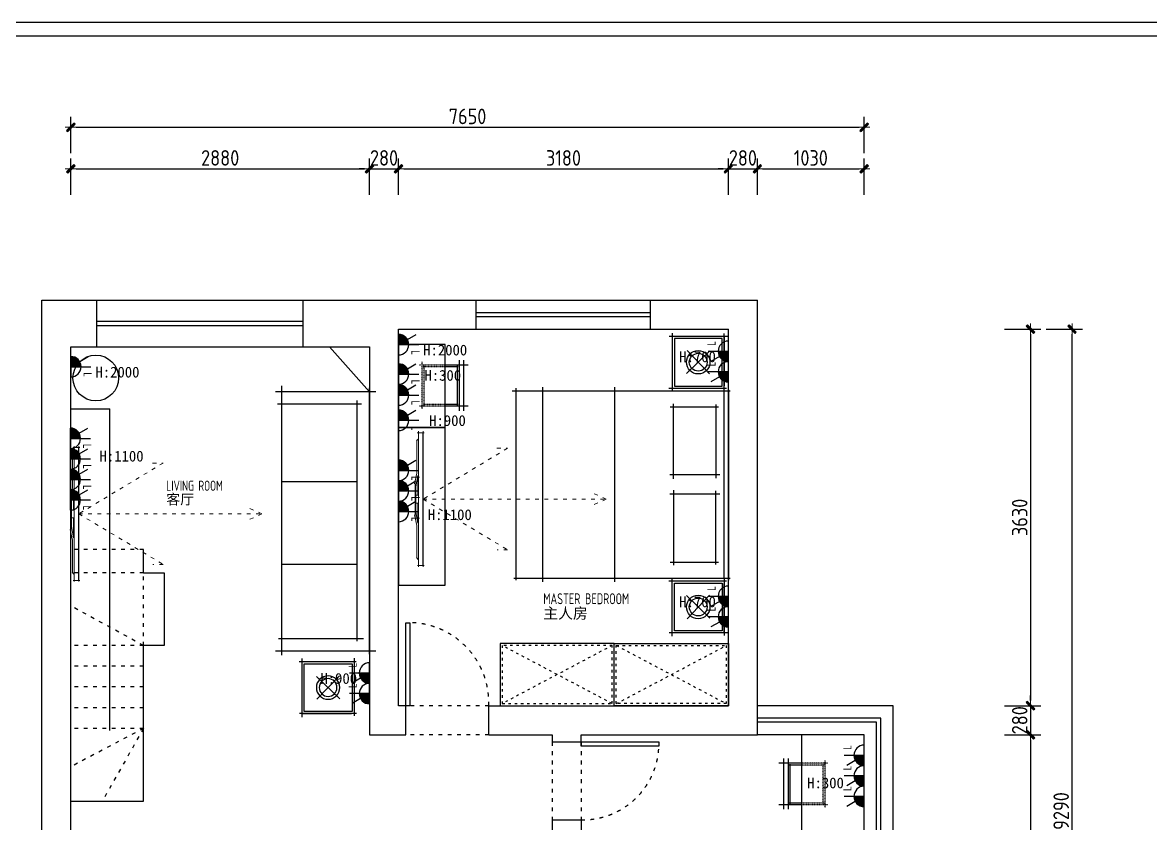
# Model space of a CAD drawing. Header units: millimetres. Extents: x -58733 to 427521, y -235734 to 553534.
# Drawn here: x 326333 to 337208, y -197316 to -189596 of the extents above; entities that cross this region are included whole.
import ezdxf

# ---------------------------------------------------------------- set-up
doc = ezdxf.new("R2010")
doc.units = ezdxf.units.MM
doc.linetypes.add('ACAD_ISO03W100', pattern=[30, 12, -18])
for name, color, linetype in [('00-墙体', 7, 'Continuous'), ('01.墙体', 7, 'Continuous'), ('02-活动家具', 1, 'Continuous'), ('图框', 251, 'Continuous')]:
    doc.layers.add(name, color=color, linetype=linetype)
doc.layers.add('P★10 文字说明', color=32, linetype='Continuous', lineweight=0)
doc.layers.add('墙体', color=7, linetype='Continuous', lineweight=30)
doc.styles.add('CCD_DIM', font='ARCHS.SHX')
doc.styles.add('HZ50', font='', dxfattribs={"width": 0.9, "height": 125})
doc.styles.get("Standard").update_dxf_attribs({"font": 'simsun.ttc'})
doc.styles.add('编号', font='ARCHSTYL.SHX', dxfattribs={"width": 0.8})
doc.styles.get('HZ50').set_extended_font_data('SimSun')
doc.dimstyles.new('海龍1：50', dxfattribs={"dimscale": 50, "dimtxt": 3, "dimasz": 1, "dimexe": 2, "dimexo": 2, "dimgap": 0.6, "dimtad": 1, "dimdec": 0, "dimrnd": 5, "dimdsep": 46, "dimtxsty": 'CCD_DIM', "dimblk": 'WS-cj', "dimcen": 1, "dimclrd": 242, "dimclre": 242, "dimclrt": 2, "dimadec": 0, "dimazin": 2, "dimtfac": 1, "dimtdec": 0, "dimtix": 1, "dimtmove": 2, "dimatfit": 3, "dimldrblk": 'CCD_Leader_Arrow', "dimfxl": 5, "dimfxlon": 1, "dimtolj": 1, "dimarcsym": 0})

# ---------------------------------------------------------------- blocks, each defined once
blk = doc.blocks.new('图框1比60')
at = {"layer": '图框', "color": 121}
blk.add_line((186038, 61389), (161670, 61389), dxfattribs=at)
at = {"layer": '图框', "color": 8}
blk.add_line((161809, 61249), (185898, 61249), dxfattribs=at)
blk = doc.blocks.new('WS-cj')
blk.add_hatch(color=1).paths.add_polyline_path([(0.59, 0.82), (-0.82, -0.59), (-0.59, -0.82), (0.82, 0.59)])
at = {"color": 1, "linetype": 'ByBlock', "lineweight": 0}
for p, q in [((-1.1, 0), (0, 0)), ((0, 0), (1.1, 0))]:
    blk.add_line(p, q, dxfattribs=at)
at = {"color": 1}
blk.add_lwpolyline([(0.59, 0.82), (-0.82, -0.59), (-0.59, -0.82), (0.82, 0.59)], close=True, dxfattribs=at)
blk = doc.blocks.new('*D1319')
at = {"color": 242, "lineweight": -2}
for p, q in [((165755, -191256), (165755, -190906)), ((168635, -191256), (168635, -190906)), ((165805, -191006), (168585, -191006))]:
    blk.add_line(p, q, dxfattribs=at)
at = {"layer": 'Defpoints', "color": 0}
for p in [(168635, -191006), (165755, -191406), (168635, -191406)]:
    blk.add_point(p, dxfattribs=at)
at = {"color": 242, "linetype": 'ByBlock', "lineweight": -2, "xscale": 50, "yscale": 50, "zscale": 50, "rotation": 180}
blk.add_blockref('WS-cj', (165755, -191006), dxfattribs=at)
at = {"color": 242, "linetype": 'ByBlock', "lineweight": -2, "xscale": 50, "yscale": 50, "zscale": 50}
blk.add_blockref('WS-cj', (168635, -191006), dxfattribs=at)
at = {"color": 2, "insert": (167195, -190901), "char_height": 150, "attachment_point": 5, "style": 'CCD_DIM'}
blk.add_mtext('\\A1;2880', dxfattribs=at)
blk = doc.blocks.new('CCD_Leader_Arrow')
at = {"color": 1, "linetype": 'ByBlock'}
blk.add_line((0, 0), (-1, 0), dxfattribs=at)
for points in [[(-0.86, 0.67), (-0.6, 0.85), (-0.24, 0), (0, 0)], [(-0.86, -0.67), (-0.6, -0.85), (-0.24, 0), (0, 0)]]:
    blk.add_solid(points, dxfattribs=at)
blk = doc.blocks.new('*D1320')
at = {"color": 242, "lineweight": -2}
for p, q in [((168635, -191256), (168635, -190906)), ((168915, -191256), (168915, -190906)), ((168585, -191006), (168535, -191006)), ((168635, -191006), (168915, -191006)), ((168965, -191006), (169015, -191006))]:
    blk.add_line(p, q, dxfattribs=at)
at = {"layer": 'Defpoints', "color": 0}
for p in [(168915, -191006), (168635, -191406), (168915, -191406)]:
    blk.add_point(p, dxfattribs=at)
at = {"color": 242, "linetype": 'ByBlock', "lineweight": -2, "xscale": 50, "yscale": 50, "zscale": 50}
blk.add_blockref('WS-cj', (168635, -191006), dxfattribs=at)
at = {"color": 242, "linetype": 'ByBlock', "lineweight": -2, "xscale": 50, "yscale": 50, "zscale": 50, "rotation": 180}
blk.add_blockref('WS-cj', (168915, -191006), dxfattribs=at)
at = {"color": 2, "insert": (168775, -190901), "char_height": 150, "attachment_point": 5, "style": 'CCD_DIM'}
blk.add_mtext('\\A1;280', dxfattribs=at)
blk = doc.blocks.new('*D1321')
at = {"color": 242, "lineweight": -2}
for p, q in [((168915, -191256), (168915, -190906)), ((172095, -191256), (172095, -190906)), ((168965, -191006), (172045, -191006))]:
    blk.add_line(p, q, dxfattribs=at)
at = {"layer": 'Defpoints', "color": 0}
for p in [(172095, -191006), (168915, -191406), (172095, -191406)]:
    blk.add_point(p, dxfattribs=at)
at = {"color": 242, "linetype": 'ByBlock', "lineweight": -2, "xscale": 50, "yscale": 50, "zscale": 50, "rotation": 180}
blk.add_blockref('WS-cj', (168915, -191006), dxfattribs=at)
at = {"color": 242, "linetype": 'ByBlock', "lineweight": -2, "xscale": 50, "yscale": 50, "zscale": 50}
blk.add_blockref('WS-cj', (172095, -191006), dxfattribs=at)
at = {"color": 2, "insert": (170505, -190901), "char_height": 150, "attachment_point": 5, "style": 'CCD_DIM'}
blk.add_mtext('\\A1;3180', dxfattribs=at)
blk = doc.blocks.new('*D1322')
at = {"color": 242, "lineweight": -2}
for p, q in [((172095, -191256), (172095, -190906)), ((172375, -191256), (172375, -190906)), ((172045, -191006), (171995, -191006)), ((172095, -191006), (172375, -191006)), ((172425, -191006), (172475, -191006))]:
    blk.add_line(p, q, dxfattribs=at)
at = {"layer": 'Defpoints', "color": 0}
for p in [(172375, -191006), (172095, -191406), (172375, -191406)]:
    blk.add_point(p, dxfattribs=at)
at = {"color": 242, "linetype": 'ByBlock', "lineweight": -2, "xscale": 50, "yscale": 50, "zscale": 50}
blk.add_blockref('WS-cj', (172095, -191006), dxfattribs=at)
at = {"color": 242, "linetype": 'ByBlock', "lineweight": -2, "xscale": 50, "yscale": 50, "zscale": 50, "rotation": 180}
blk.add_blockref('WS-cj', (172375, -191006), dxfattribs=at)
at = {"color": 2, "insert": (172235, -190901), "char_height": 150, "attachment_point": 5, "style": 'CCD_DIM'}
blk.add_mtext('\\A1;280', dxfattribs=at)
blk = doc.blocks.new('*D1323')
at = {"color": 242, "lineweight": -2}
for p, q in [((172375, -191256), (172375, -190906)), ((173405, -191256), (173405, -190906)), ((172425, -191006), (173355, -191006))]:
    blk.add_line(p, q, dxfattribs=at)
at = {"layer": 'Defpoints', "color": 0}
for p in [(173405, -191006), (172375, -191406), (173405, -191406)]:
    blk.add_point(p, dxfattribs=at)
at = {"color": 242, "linetype": 'ByBlock', "lineweight": -2, "xscale": 50, "yscale": 50, "zscale": 50, "rotation": 180}
blk.add_blockref('WS-cj', (172375, -191006), dxfattribs=at)
at = {"color": 242, "linetype": 'ByBlock', "lineweight": -2, "xscale": 50, "yscale": 50, "zscale": 50}
blk.add_blockref('WS-cj', (173405, -191006), dxfattribs=at)
at = {"color": 2, "insert": (172890, -190901), "char_height": 150, "attachment_point": 5, "style": 'CCD_DIM'}
blk.add_mtext('\\A1;1030', dxfattribs=at)
blk = doc.blocks.new('*D1324')
at = {"color": 242, "lineweight": -2}
for p, q in [((165755, -190856), (165755, -190506)), ((173405, -190856), (173405, -190506)), ((165805, -190606), (173355, -190606))]:
    blk.add_line(p, q, dxfattribs=at)
at = {"layer": 'Defpoints', "color": 0}
for p in [(173405, -190606), (165755, -191406), (173405, -191406)]:
    blk.add_point(p, dxfattribs=at)
at = {"color": 242, "linetype": 'ByBlock', "lineweight": -2, "xscale": 50, "yscale": 50, "zscale": 50, "rotation": 180}
blk.add_blockref('WS-cj', (165755, -190606), dxfattribs=at)
at = {"color": 242, "linetype": 'ByBlock', "lineweight": -2, "xscale": 50, "yscale": 50, "zscale": 50}
blk.add_blockref('WS-cj', (173405, -190606), dxfattribs=at)
at = {"color": 2, "insert": (169580, -190501), "char_height": 150, "attachment_point": 5, "style": 'CCD_DIM'}
blk.add_mtext('\\A1;7650', dxfattribs=at)
blk = doc.blocks.new('*D1337')
at = {"color": 242, "lineweight": -2}
for p, q in [((174759, -192551), (175109, -192551)), ((175009, -192601), (175009, -196131)), ((174759, -196181), (175109, -196181))]:
    blk.add_line(p, q, dxfattribs=at)
at = {"layer": 'Defpoints', "color": 0}
for p in [(174609, -192551), (174609, -196181), (175009, -196181)]:
    blk.add_point(p, dxfattribs=at)
at = {"color": 242, "linetype": 'ByBlock', "lineweight": -2, "xscale": 50, "yscale": 50, "zscale": 50}
for p, rotation in [((175009, -192551), 90), ((175009, -196181), 270)]:
    blk.add_blockref('WS-cj', p, dxfattribs=dict(at, rotation=rotation))
at = {"color": 2, "insert": (174904, -194366), "char_height": 150, "attachment_point": 5, "rotation": 90, "style": 'CCD_DIM'}
blk.add_mtext('\\A1;3630', dxfattribs=at)
blk = doc.blocks.new('*D1338')
at = {"color": 242, "lineweight": -2}
for p, q in [((175009, -196131), (175009, -196081)), ((174759, -196181), (175109, -196181)), ((175009, -196181), (175009, -196461)), ((174759, -196461), (175109, -196461)), ((175009, -196511), (175009, -196561))]:
    blk.add_line(p, q, dxfattribs=at)
at = {"layer": 'Defpoints', "color": 0}
for p in [(174609, -196181), (174609, -196461), (175009, -196461)]:
    blk.add_point(p, dxfattribs=at)
at = {"color": 242, "linetype": 'ByBlock', "lineweight": -2, "xscale": 50, "yscale": 50, "zscale": 50}
for p, rotation in [((175009, -196181), 270), ((175009, -196461), 90)]:
    blk.add_blockref('WS-cj', p, dxfattribs=dict(at, rotation=rotation))
at = {"color": 2, "insert": (174904, -196321), "char_height": 150, "attachment_point": 5, "rotation": 90, "style": 'CCD_DIM'}
blk.add_mtext('\\A1;280', dxfattribs=at)
blk = doc.blocks.new('*D1339')
at = {"color": 242, "lineweight": -2}
for p, q in [((174759, -196461), (175109, -196461)), ((175009, -196511), (175009, -200031)), ((174759, -200081), (175109, -200081))]:
    blk.add_line(p, q, dxfattribs=at)
at = {"layer": 'Defpoints', "color": 0}
for p in [(174609, -196461), (174609, -200081), (175009, -200081)]:
    blk.add_point(p, dxfattribs=at)
at = {"color": 242, "linetype": 'ByBlock', "lineweight": -2, "xscale": 50, "yscale": 50, "zscale": 50}
for p, rotation in [((175009, -196461), 90), ((175009, -200081), 270)]:
    blk.add_blockref('WS-cj', p, dxfattribs=dict(at, rotation=rotation))
at = {"color": 2, "insert": (174904, -198271), "char_height": 150, "attachment_point": 5, "rotation": 90, "style": 'CCD_DIM'}
blk.add_mtext('\\A1;3620', dxfattribs=at)
blk = doc.blocks.new('*D1342')
at = {"color": 242, "lineweight": -2}
for p, q in [((175159, -192551), (175509, -192551)), ((175409, -201791), (175409, -192601)), ((175159, -201841), (175509, -201841))]:
    blk.add_line(p, q, dxfattribs=at)
at = {"layer": 'Defpoints', "color": 0}
for p in [(174609, -192551), (175409, -192551), (174609, -201841)]:
    blk.add_point(p, dxfattribs=at)
at = {"color": 242, "linetype": 'ByBlock', "lineweight": -2, "xscale": 50, "yscale": 50, "zscale": 50}
for p, rotation in [((175409, -192551), 90), ((175409, -201841), 270)]:
    blk.add_blockref('WS-cj', p, dxfattribs=dict(at, rotation=rotation))
at = {"color": 2, "insert": (175304, -197196), "char_height": 150, "attachment_point": 5, "rotation": 90, "style": 'CCD_DIM'}
blk.add_mtext('\\A1;9290', dxfattribs=at)
blk = doc.blocks.new('zw$957C')
for p, q in [((31, 2080), (31, 1516)), ((531, 1513), (531, 2068)), ((545, 2086), (2381, 2086)), ((560, 2102), (560, 0)), ((2360, 16), (2360, 2102)), ((2388, 1513), (2388, 2068)), ((2888, 2080), (2888, 1516)), ((553, 2045), (4, 2045)), ((31, 2045), (507, 2045)), ((531, 2045), (54, 2045)), ((2368, 2045), (550, 2045)), ((2366, 2045), (2914, 2045)), ((2388, 2045), (2864, 2045)), ((2888, 2045), (2412, 2045)), ((0, 1545), (552, 1545)), ((2919, 1545), (2367, 1545)), ((531, 36), (2377, 36)), ((545, 36), (2381, 36))]:
    blk.add_line(p, q)
at = {"color": 251}
for p, q in [((511, 2025), (51, 2025)), ((51, 2025), (51, 1565)), ((511, 1565), (511, 2025)), ((686, 1966), (1397, 1966)), ((709, 1526), (709, 1990)), ((1364, 2003), (1364, 1520)), ((2231, 1966), (1520, 1966)), ((1553, 2003), (1553, 1520)), ((2208, 1526), (2208, 1990)), ((2408, 1565), (2408, 2025)), ((2408, 2025), (2868, 2025)), ((2868, 2025), (2868, 1565)), ((393, 1904), (167, 1687)), ((390, 1683), (170, 1907)), ((2526, 1904), (2752, 1687)), ((2529, 1683), (2748, 1907)), ((51, 1565), (511, 1565)), ((1403, 1556), (681, 1556)), ((1514, 1556), (2236, 1556)), ((2868, 1565), (2408, 1565)), ((521, 987), (2398, 987)), ((521, 292), (2398, 292))]:
    blk.add_line(p, q, dxfattribs=at)
for centre, radius in [((280, 1795), 113), ((280, 1795), 85.8), ((2639, 1795), 113), ((2639, 1795), 85.8)]:
    blk.add_circle(centre, radius, dxfattribs=at)
blk = doc.blocks.new('A$C2EBB641D')
for p, q in [((533, 667), (200, 667)), ((267, 733), (267, 0)), ((333, 733), (333, 0)), ((200, 67), (533, 67))]:
    blk.add_line(p, q)
at = {"color": 251}
for p, q in [((360, 653), (360, 80)), ((533, 640), (347, 640)), ((347, 93), (533, 93))]:
    blk.add_line(p, q, dxfattribs=at)
at = {"color": 250, "linetype": 'ACAD_ISO03W100', "ltscale": 0.1}
for p, q in [((907, 667), (533, 667)), ((840, 80), (840, 653)), ((867, 27), (867, 707)), ((853, 640), (533, 640)), ((533, 93), (853, 93)), ((533, 67), (907, 67))]:
    blk.add_line(p, q, dxfattribs=at)
blk = doc.blocks.new('zw$A384')
for p, q in [((1069, 2539), (100, 2539)), ((157, 2594), (157, 0)), ((1007, 8), (1007, 2577)), ((929, 2419), (121, 2419)), ((887, 133), (887, 2455)), ((131, 159), (949, 159)), ((1069, 39), (100, 39))]:
    blk.add_line(p, q)
at = {"color": 251}
for p, q in [((157, 1672), (887, 1672)), ((157, 876), (887, 876))]:
    blk.add_line(p, q, dxfattribs=at)
blk = doc.blocks.new('zw$1ED')
at = {"color": 1}
for p, q in [((32, 553), (32, 1)), ((532, 0), (532, 549)), ((567, 523), (3, 523)), ((532, 523), (532, 46)), ((0, 22), (555, 22))]:
    blk.add_line(p, q, dxfattribs=at)
at = {"color": 251}
for p, q in [((512, 503), (52, 503)), ((52, 503), (52, 42)), ((512, 42), (512, 503)), ((170, 163), (394, 383)), ((390, 160), (174, 386)), ((52, 42), (512, 42))]:
    blk.add_line(p, q, dxfattribs=at)
blk.add_line((532, 22), (532, 499))
for radius in [113, 85.8]:
    blk.add_circle((282, 273), radius, dxfattribs=at)
blk = doc.blocks.new('zw$D427')
at = {"lineweight": 15}
for p, q in [((69, 1810), (0, 1810)), ((0, 1765), (1307, 1765)), ((12, 1819), (12, 1754)), ((69, 1810), (90, 1828)), ((80, 1825), (399, 1825)), ((502, 1847), (399, 1825)), ((801, 1847), (905, 1825)), ((1224, 1825), (905, 1825)), ((1235, 1810), (1214, 1828)), ((1307, 1810), (1235, 1810)), ((1292, 1755), (1292, 1824))]:
    blk.add_line(p, q, dxfattribs=at)
at = {"color": 251, "lineweight": 5, "true_color": 0x5a5a5a}
for p, q in [((1292, 1769), (12, 1769)), ((1235, 1810), (69, 1810)), ((422, 1816), (532, 1837)), ((614, 1816), (422, 1816)), ((532, 1837), (772, 1837)), ((614, 1837), (614, 1816)), ((690, 1816), (690, 1837)), ((882, 1816), (690, 1816)), ((772, 1837), (882, 1816))]:
    blk.add_line(p, q, dxfattribs=at)
at = {"color": 250, "linetype": 'ACAD_ISO03W100', "lineweight": 0, "ltscale": 3}
for points in [[(1143, 1053), (1143, 953), (653, 1765), (166, 952), (166, 1052)], [(653, 1765), (653, 0), (586, 150)], [(653, 0), (721, 150)]]:
    blk.add_lwpolyline(points, dxfattribs=at)
at = {"lineweight": 15}
blk.add_lwpolyline([(831, 1842), (652, 1842), (473, 1842)], dxfattribs=at)
blk = doc.blocks.new('rthtyhjtyjy')
h = blk.add_hatch(color=2)
edge = h.paths.add_edge_path()
edge.add_line((123117, 3335), (123216, 3335))
edge.add_line((123216, 3335), (123216, 3434))
edge.add_ellipse((123216, 3335), major_axis=(0, 98.6), ratio=1, start_angle=0, end_angle=90)
at = {"color": 2}
for p, q in [((123167, 3421, -2979), (123119, 3503, -2979)), ((123216, 3335, -2979), (123216, 3529, -2979)), ((123117, 3335, -2979), (123315, 3335, -2979))]:
    blk.add_line(p, q, dxfattribs=at)
blk.add_arc((123216, 3335, -2979), 98.6, 0, 180, dxfattribs=at)
at = {"color": 2, "style": 'HZ50', "width": 0.85}
blk.add_text('L', height=78.9, dxfattribs=at).set_placement((123267, 3458, -1874))
blk = doc.blocks.new('家具布置图')
for p, q in [((165474.7, -200360.6), (165474.7, -192270.6)), ((165474.7, -192270.6), (166004.7, -192270.6)), ((166004.7, -192720.6), (166004.7, -192270.6)), ((167994.7, -192720.6), (167994.7, -192270.6)), ((167994.7, -192270.6), (169664.7, -192270.6)), ((169664.7, -192550.6), (169664.7, -192270.6)), ((171344.7, -192270.6), (172374.7, -192270.6)), ((171344.7, -192550.6), (171344.7, -192270.6)), ((172374.7, -196460.6), (172374.7, -192270.6)), ((168914.7, -192550.6), (169664.7, -192550.6)), ((168914.7, -196180.6), (168914.7, -192550.6)), ((171344.7, -192550.6), (172094.7, -192550.6)), ((172094.7, -196180.6), (172094.7, -192550.6)), ((165754.7, -200360.6), (165754.7, -192720.6)), ((165754.7, -192720.6), (166004.7, -192720.6)), ((167994.7, -192720.6), (168634.7, -192720.6)), ((168249.7, -192720.6), (168634.7, -193154.4)), ((168634.7, -192720.6), (168634.7, -196460.6)), ((168984.7, -196180.6), (168914.7, -196180.6)), ((168984.7, -196460.6), (168984.7, -196180.6)), ((169784.7, -196460.6), (169784.7, -196180.6)), ((169784.7, -196180.6), (172094.7, -196180.6)), ((168634.7, -196460.6), (168984.7, -196460.6)), ((169784.7, -196460.6), (170394.7, -196460.6)), ((170394.7, -196460.6), (170394.7, -196530.6)), ((170674.7, -196530.6), (170674.7, -196460.6)), ((170674.7, -196460.6), (172374.7, -196460.6)), ((170394.7, -196530.6), (170674.7, -196530.6)), ((170394.7, -197280.6), (170394.7, -197400.6)), ((170394.7, -197280.6), (170674.7, -197280.6)), ((170674.7, -197280.6), (170674.7, -200080.6))]:
    blk.add_line(p, q)
at = {"color": 12}
for p, q in [((166004.7, -192270.6), (167994.7, -192270.6)), ((169664.7, -192270.6), (171344.7, -192270.6)), ((169664.7, -192550.6), (171344.7, -192550.6)), ((166004.7, -192720.6), (167994.7, -192720.6)), ((165754.7, -193320.6), (166129.7, -193320.6))]:
    blk.add_line(p, q, dxfattribs=at)
at = {"color": 1}
for points in [[(168914.7, -192700.6), (168914.7, -193500.6), (169364.7, -193500.6), (169364.7, -192700.6)], [(168914.7, -193500.6), (168914.7, -195020.6), (169364.7, -195020.6), (169364.7, -193500.6)]]:
    blk.add_lwpolyline(points, close=True, dxfattribs=at)
at = {"color": 12}
for points in [[(173684.7, -197460.6), (173684.7, -196180.6), (172374.7, -196180.6)], [(173404.7, -197460.6), (173404.7, -196460.6), (172374.7, -196460.6)]]:
    blk.add_lwpolyline(points, dxfattribs=at)
at = {"color": 1}
blk.add_circle((165995.5, -193022.4), 220, dxfattribs=at)
at = {"layer": '00-墙体', "color": 42}
for p, q in [((166004.7, -192475.6), (167994.7, -192475.6)), ((169664.7, -192390.6), (171344.7, -192390.6)), ((169664.7, -192430.6), (171344.7, -192430.6)), ((166004.7, -192515.6), (167994.7, -192515.6))]:
    blk.add_line(p, q, dxfattribs=at)
for points in [[(173564.7, -197460.6), (173564.7, -196300.6), (172374.7, -196300.6)], [(173524.7, -197460.6), (173524.7, -196340.6), (172374.7, -196340.6)]]:
    blk.add_lwpolyline(points, dxfattribs=at)
at = {"layer": '02-活动家具'}
for p, q in [((166129.7, -196420.6), (166129.7, -193320.6)), ((166454.7, -194900.6), (166454.7, -194675.6)), ((166454.7, -194900.6), (166654.7, -194900.6)), ((166654.7, -194900.6), (166654.7, -195600.6)), ((166454.7, -197100.6), (166454.7, -195600.6)), ((166654.7, -195600.6), (166454.7, -195600.6)), ((172804.7, -197460.6), (172804.7, -196460.6)), ((165754.7, -197100.6), (166454.7, -197100.6))]:
    blk.add_line(p, q, dxfattribs=at)
at = {"layer": '02-活动家具', "color": 8, "linetype": 'ACAD_ISO03W100', "ltscale": 3}
for p, q in [((166454.7, -194675.6), (165754.7, -194675.6)), ((166454.7, -194900.6), (165754.7, -194900.6)), ((166454.7, -195600.6), (166454.7, -194900.6)), ((166454.7, -195600.6), (165754.7, -195219.3)), ((166454.7, -195600.6), (165754.7, -195600.6)), ((166454.7, -195800.6), (165754.7, -195800.6)), ((166454.7, -196000.6), (165754.7, -196000.6)), ((169784.7, -196180.6), (168984.7, -196180.6)), ((166454.7, -196200.6), (165754.7, -196200.6)), ((166454.7, -196400.6), (165754.7, -196400.6)), ((166454.7, -196400.6), (165754.7, -196769.5)), ((166454.7, -196400.6), (166058.6, -197100.6)), ((169784.7, -196460.6), (168984.7, -196460.6)), ((170394.7, -196530.6), (170394.7, -197280.6)), ((170674.7, -196530.6), (170674.7, -197280.6))]:
    blk.add_line(p, q, dxfattribs=at)
at = {"layer": '02-活动家具', "color": 251, "linetype": 'ACAD_ISO03W100', "ltscale": 2}
for p, q in [((170974.7, -196160.6), (169914.7, -195600.6)), ((170974.7, -195600.6), (169914.7, -196160.6)), ((171014.7, -196160.6), (172074.7, -195600.6)), ((171014.7, -195600.6), (172074.7, -196160.6))]:
    blk.add_line(p, q, dxfattribs=at)
at = {"layer": '02-活动家具'}
for points in [[(168984.7, -196180.6), (168984.7, -195380.6), (169024.7, -195380.6), (169024.7, -196180.6)], [(169894.7, -195580.6), (169894.7, -196180.6), (170994.7, -196180.6), (170994.7, -195580.6)], [(172094.7, -195580.6), (172094.7, -196180.6), (170994.7, -196180.6), (170994.7, -195580.6)], [(170674.7, -196530.6), (171424.7, -196530.6), (171424.7, -196570.6), (170674.7, -196570.6)]]:
    blk.add_lwpolyline(points, close=True, dxfattribs=at)
at = {"layer": '02-活动家具', "color": 251, "linetype": 'ACAD_ISO03W100', "ltscale": 2}
for points in [[(169914.7, -195600.6), (169914.7, -196160.6), (170974.7, -196160.6), (170974.7, -195600.6)], [(172074.7, -195600.6), (172074.7, -196160.6), (171014.7, -196160.6), (171014.7, -195600.6)]]:
    blk.add_lwpolyline(points, close=True, dxfattribs=at)
at = {"layer": '02-活动家具', "color": 8, "linetype": 'ACAD_ISO03W100', "ltscale": 3}
for centre, radius, start, end in [((169014.7, -196151.1), 770.6, 357.80597, 89.25642), ((170691, -196546.6), 734.1, 268.73095, 358.13034)]:
    blk.add_arc(centre, radius, start, end, dxfattribs=at)
at = {"layer": '01.墙体', "color": 4, "xscale": -1, "rotation": 89.99999999999986}
blk.add_blockref('zw$1ED', (168508.5, -195724), dxfattribs=at)
at = {"layer": '02-活动家具'}
for name, p, rotation in [('zw$957C', (170009.2, -192590.2), 270), ('zw$D427', (170917, -194843.1), 90), ('zw$D427', (167596.9, -194984.9), 90)]:
    blk.add_blockref(name, p, dxfattribs=dict(at, rotation=rotation))
at = {"layer": '02-活动家具', "xscale": -0.6666666666669698, "yscale": 0.6666666666669698, "zscale": 0.6666666666669698, "rotation": 359.9999999999994}
blk.add_blockref('A$C2EBB641D', (169720.3, -193338.4), dxfattribs=at)
at = {"layer": '02-活动家具'}
blk.add_blockref('zw$A384', (167627.6, -195693.3), dxfattribs=at)
at = {"layer": '02-活动家具', "xscale": 0.6666666666669698, "yscale": 0.6666666666669698, "zscale": 0.6666666666669698}
blk.add_blockref('A$C2EBB641D', (172449.2, -197179.3), dxfattribs=at)
at = {"layer": 'P★10 文字说明', "attachment_point": 1, "line_spacing_factor": 0.8, "style": '编号'}
for s, insert, char_height in [('LIVING ROOM\\P{\\Fￎￄￗￖ;\\W1;客厅}', (166675.7, -194011.4), 98.28), ('MASTER BEDROOM\\P{\\Fￎￄￗￖ;\\W1.0000;主人房}', (170310.2, -195097.5), 105)]:
    blk.add_mtext(s, dxfattribs=dict(at, insert=insert, char_height=char_height))
for base, p1, p2, picture, middle in [((173404.7, -190605.6), (165754.7, -191405.6), (173404.7, -191405.6), '*D1324', (169579.7, -190500.6)), ((168634.7, -191005.6), (165754.7, -191405.6), (168634.7, -191405.6), '*D1319', (167194.7, -190900.6)), ((168914.7, -191005.6), (168634.7, -191405.6), (168914.7, -191405.6), '*D1320', (168774.7, -190900.6)), ((172094.7, -191005.6), (168914.7, -191405.6), (172094.7, -191405.6), '*D1321', (170504.7, -190900.6)), ((172374.7, -191005.6), (172094.7, -191405.6), (172374.7, -191405.6), '*D1322', (172234.7, -190900.6)), ((173404.7, -191005.6), (172374.7, -191405.6), (173404.7, -191405.6), '*D1323', (172889.7, -190900.6))]:
    dim = blk.add_linear_dim(base=base, p1=p1, p2=p2, dimstyle='海龍1：50')
    dim.commit()
    dim.dimension.update_dxf_attribs({"geometry": picture, "text_midpoint": middle})
for base, p1, p2, picture, middle in [((175008.7, -196180.6), (174608.7, -192550.6), (174608.7, -196180.6), '*D1337', (174903.7, -194365.6)), ((175408.7, -192550.6), (174608.7, -201840.6), (174608.7, -192550.6), '*D1342', (175303.7, -197195.6)), ((175008.7, -196460.6), (174608.7, -196180.6), (174608.7, -196460.6), '*D1338', (174903.7, -196320.6)), ((175008.7, -200080.6), (174608.7, -196460.6), (174608.7, -200080.6), '*D1339', (174903.7, -198270.6))]:
    dim = blk.add_linear_dim(base=base, p1=p1, p2=p2, angle=90, dimstyle='海龍1：50')
    dim.commit()
    dim.dimension.update_dxf_attribs({"geometry": picture, "text_midpoint": middle})

msp = doc.modelspace()

# ---------------------------------------------------------------- block references
at = {"color": 4}
msp.add_blockref('家具布置图', (161043.5, 0), dxfattribs=at)
at = {"color": 5, "xscale": 1.002988308668682, "yscale": 1.002988308668682, "zscale": 1.002988308668682}
for p, rotation in [((326613.2, -69116.3, 2988.3), 270), ((336483.6, -316349.5, 2988.3), 89.99999999999999), ((323452.9, -69329.3, 2988.3), 270), ((326612.9, -69400, 2988.3), 270), ((336483.6, -316547.4, 2988.3), 89.99999999999999), ((326612.9, -69602.2, 2988.3), 270), ((326612.9, -69845.6, 2988.3), 270), ((323448.1, -70019.7, 2988.3), 270), ((323448.1, -70217.5, 2988.3), 270), ((323448.1, -70415.4, 2988.3), 270), ((326612.9, -70328.4, 2988.3), 270), ((326612.9, -70526.3, 2988.3), 270), ((323448.1, -70613.2, 2988.3), 270), ((326612.9, -70724.1, 2988.3), 270), ((336483.6, -318711.3, 2988.3), 89.99999999999999), ((336483.6, -318909.2, 2988.3), 89.99999999999999), ((333023.6, -319450.1, 2988.3), 89.99999999999999), ((333023.6, -319648, 2988.3), 89.99999999999999), ((337793.6, -320243.8, 2988.3), 89.99999999999999), ((337793.6, -320441.7, 2988.3), 89.99999999999999), ((337793.6, -320639.5, 2988.3), 89.99999999999999)]:
    msp.add_blockref('rthtyhjtyjy', p, dxfattribs=dict(at, rotation=rotation))
at = {"layer": '墙体', "color": 0, "xscale": 0.9120113186390109, "yscale": 0.9120113186390109, "zscale": 0.9120113186390109}
msp.add_blockref('图框1比60', (171883.6, -245583.6), dxfattribs=at)

# ---------------------------------------------------------------- texts
at = {"color": 1, "char_height": 103.929, "width": 2879.642, "attachment_point": 2}
for s, insert in [('{\\fSimSun|b0|i0|c134|p2;\\C256;H:2000}', (330408.2, -192700.6)), ('{\\fSimSun|b0|i0|c134|p2;\\C256;H:700}', (332841.6, -192765.8)), ('{\\fSimSun|b0|i0|c134|p2;\\C256;H:2000}', (327247.9, -192913.6)), ('{\\fSimSun|b0|i0|c134|p2;\\C256;H:300}', (330384.7, -192944.7)), ('{\\fSimSun|b0|i0|c134|p2;\\C256;H:900}', (330430, -193380.5)), ('{\\fSimSun|b0|i0|c134|p2;\\C256;H:1100}', (327287.7, -193723.5)), ('{\\fSimSun|b0|i0|c134|p2;\\C256;H:1100}', (330452.4, -194287.8)), ('{\\fSimSun|b0|i0|c134|p2;\\C256;H:700}', (332841.6, -195127.7)), ('{\\fSimSun|b0|i0|c134|p2;\\C256;H:900}', (329381.6, -195866.4)), ('{\\fSimSun|b0|i0|c134|p2;\\C256;H:300}', (334075.6, -196873))]:
    msp.add_mtext(s, dxfattribs=dict(at, insert=insert))

doc.saveas('drawing.dxf')
